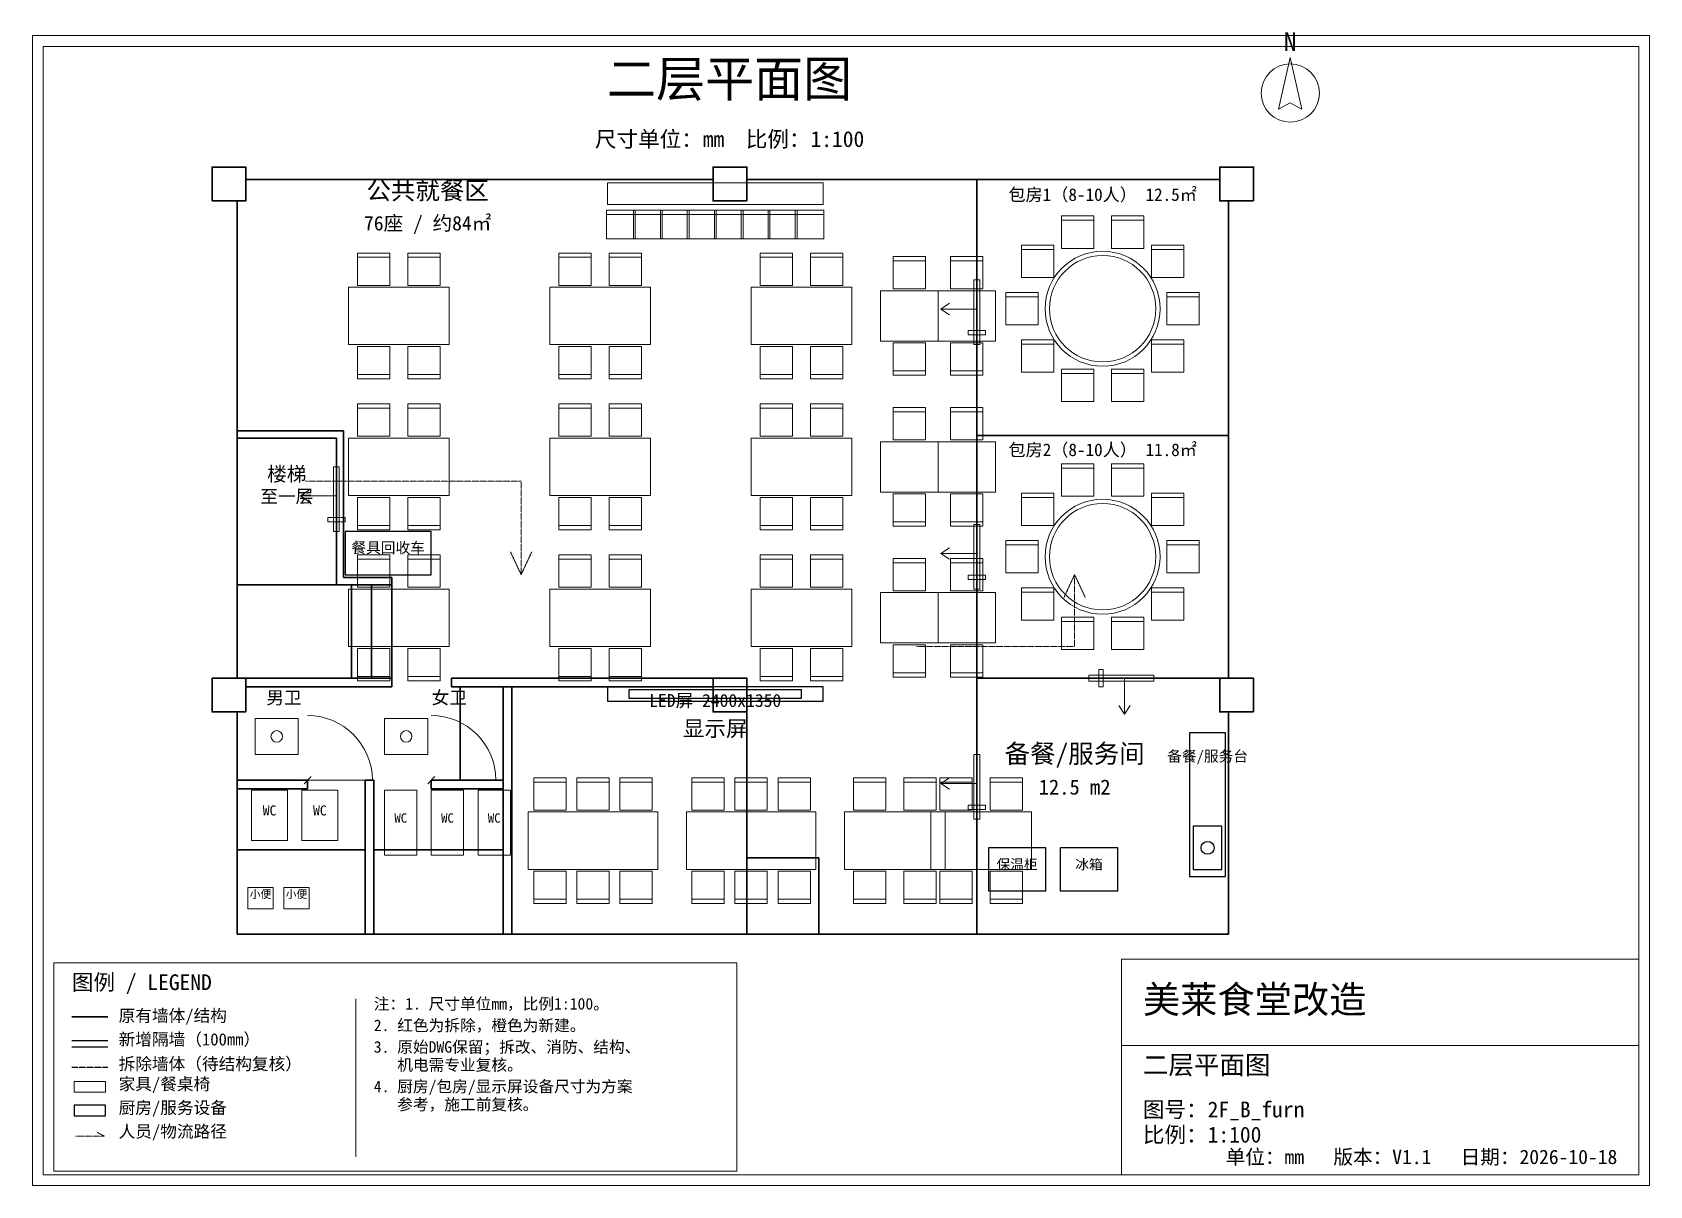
# Model space of a CAD drawing. Header units: millimetres. Extents: x -2500 to 20000, y -3500 to 12545.
import ezdxf
from ezdxf.enums import TextEntityAlignment as Align

# ---------------------------------------------------------------- set-up
doc = ezdxf.new("R2010")
doc.units = ezdxf.units.MM
doc.linetypes.add('DASHED', pattern=[1.524, 1.27, -0.254])
for name, color, linetype, lineweight in [('A-AREA', 5, 'Continuous', 18), ('A-DOOR', 3, 'Continuous', 18), ('A-FIXTURE', 5, 'Continuous', 18), ('A-FURN', 3, 'Continuous', 18), ('A-KITCHEN', 5, 'Continuous', 25), ('A-NOTE', 7, 'Continuous', 13), ('A-PATH', 6, 'DASHED', 18), ('A-SCREEN', 5, 'Continuous', 25), ('A-SERVING', 30, 'Continuous', 25), ('A-TEXT', 7, 'Continuous', 18), ('A-TITLE', 7, 'Continuous', 18), ('A-WALL-DEMO', 1, 'DASHED', 25), ('A-WALL-EXIST', 7, 'Continuous', 35), ('A-WALL-NEW', 30, 'Continuous', 25)]:
    doc.layers.add(name, color=color, linetype=linetype, lineweight=lineweight)
doc.styles.add('CN', font='simhei.ttf')

msp = doc.modelspace()

# ---------------------------------------------------------------- linework, layer by layer
at = {"layer": 'A-DOOR'}
for p, q in [((10140, 8695), (10260, 8775)), ((10640, 8695), (10140, 8695)), ((10140, 8695), (10260, 8615)), ((1230, 6095), (1350, 6175)), ((1730, 6095), (1230, 6095)), ((1230, 6095), (1350, 6015)), ((10140, 5295), (10260, 5375)), ((10640, 5295), (10140, 5295)), ((10140, 5295), (10260, 5215)), ((12695, 3560), (12695, 3060)), ((12695, 3060), (12615, 3180)), ((12695, 3060), (12775, 3180)), ((1280, 2090), (1380, 2190)), ((1330, 2140), (2230, 2140)), ((3000, 2090), (3100, 2190)), ((3050, 2140), (3950, 2140)), ((10140, 2095), (10260, 2175)), ((10640, 2095), (10140, 2095)), ((10140, 2095), (10260, 2015))]:
    msp.add_line(p, q, dxfattribs=at)
for points in [[(10600, 8200), (10680, 8200), (10680, 9100), (10600, 9100)], [(10520, 8335), (10760, 8335), (10760, 8395), (10520, 8395)], [(1690, 5600), (1770, 5600), (1770, 6500), (1690, 6500)], [(1610, 5735), (1850, 5735), (1850, 5795), (1610, 5795)], [(10600, 4800), (10680, 4800), (10680, 5700), (10600, 5700)], [(10520, 4935), (10760, 4935), (10760, 4995), (10520, 4995)], [(12200, 3520), (13100, 3520), (13100, 3600), (12200, 3600)], [(12335, 3440), (12395, 3440), (12395, 3680), (12335, 3680)], [(10600, 1600), (10680, 1600), (10680, 2500), (10600, 2500)], [(10520, 1735), (10760, 1735), (10760, 1795), (10520, 1795)]]:
    msp.add_lwpolyline(points, close=True, dxfattribs=at)
for centre in [(1330, 2140), (3050, 2140)]:
    msp.add_arc(centre, 900, 0, 90, dxfattribs=at)
at = {"layer": 'A-FIXTURE'}
for points in [[(600, 2500), (1200, 2500), (1200, 3000), (600, 3000)], [(2400, 2500), (3000, 2500), (3000, 3000), (2400, 3000)], [(550, 1300), (1050, 1300), (1050, 2000), (550, 2000)], [(1250, 1300), (1750, 1300), (1750, 2000), (1250, 2000)], [(2400, 1100), (2850, 1100), (2850, 2000), (2400, 2000)], [(3050, 1100), (3500, 1100), (3500, 2000), (3050, 2000)], [(3700, 1100), (4150, 1100), (4150, 2000), (3700, 2000)], [(500, 350), (850, 350), (850, 650), (500, 650)], [(1000, 350), (1350, 350), (1350, 650), (1000, 650)]]:
    msp.add_lwpolyline(points, close=True, dxfattribs=at)
for centre in [(900, 2750), (2700, 2750)]:
    msp.add_circle(centre, 80, dxfattribs=at)
at = {"layer": 'A-FURN'}
for p, q in [((5488, 10010), (5888, 10010)), ((5862, 10010), (6262, 10010)), ((6238, 10010), (6638, 10010)), ((6612, 10010), (7012, 10010)), ((6988, 10010), (7388, 10010)), ((7362, 10010), (7762, 10010)), ((7738, 10010), (8138, 10010)), ((8112, 10010), (8512, 10010)), ((11819, 9930), (12269, 9930)), ((12511, 9930), (12961, 9930)), ((11259, 9523), (11709, 9523)), ((13071, 9523), (13521, 9523)), ((2025, 9415), (2475, 9415)), ((2725, 9415), (3175, 9415)), ((4825, 9415), (5275, 9415)), ((5525, 9415), (5975, 9415)), ((7625, 9415), (8075, 9415)), ((8325, 9415), (8775, 9415)), ((9475, 9365), (9925, 9365)), ((10275, 9365), (10725, 9365)), ((11045, 8865), (11495, 8865)), ((13285, 8865), (13735, 8865)), ((11259, 8207), (11709, 8207)), ((13071, 8207), (13521, 8207)), ((2025, 7785), (2475, 7785)), ((2725, 7785), (3175, 7785)), ((4825, 7785), (5275, 7785)), ((5525, 7785), (5975, 7785)), ((7625, 7785), (8075, 7785)), ((8325, 7785), (8775, 7785)), ((9475, 7835), (9925, 7835)), ((10275, 7835), (10725, 7835)), ((11819, 7800), (12269, 7800)), ((12511, 7800), (12961, 7800)), ((2025, 7315), (2475, 7315)), ((2725, 7315), (3175, 7315)), ((4825, 7315), (5275, 7315)), ((5525, 7315), (5975, 7315)), ((7625, 7315), (8075, 7315)), ((8325, 7315), (8775, 7315)), ((9475, 7265), (9925, 7265)), ((10275, 7265), (10725, 7265)), ((11819, 6480), (12269, 6480)), ((12511, 6480), (12961, 6480)), ((11259, 6073), (11709, 6073)), ((13071, 6073), (13521, 6073)), ((2025, 5685), (2475, 5685)), ((2725, 5685), (3175, 5685)), ((4825, 5685), (5275, 5685)), ((5525, 5685), (5975, 5685)), ((7625, 5685), (8075, 5685)), ((8325, 5685), (8775, 5685)), ((9475, 5735), (9925, 5735)), ((10275, 5735), (10725, 5735)), ((11045, 5415), (11495, 5415)), ((13285, 5415), (13735, 5415)), ((2025, 5215), (2475, 5215)), ((2725, 5215), (3175, 5215)), ((4825, 5215), (5275, 5215)), ((5525, 5215), (5975, 5215)), ((7625, 5215), (8075, 5215)), ((8325, 5215), (8775, 5215)), ((9475, 5165), (9925, 5165)), ((10275, 5165), (10725, 5165)), ((11259, 4757), (11709, 4757)), ((13071, 4757), (13521, 4757)), ((11819, 4350), (12269, 4350)), ((12511, 4350), (12961, 4350)), ((9475, 3635), (9925, 3635)), ((10275, 3635), (10725, 3635)), ((2025, 3585), (2475, 3585)), ((2725, 3585), (3175, 3585)), ((4825, 3585), (5275, 3585)), ((5525, 3585), (5975, 3585)), ((7625, 3585), (8075, 3585)), ((8325, 3585), (8775, 3585)), ((4475, 2115), (4925, 2115)), ((5075, 2115), (5525, 2115)), ((5675, 2115), (6125, 2115)), ((6675, 2115), (7125, 2115)), ((7275, 2115), (7725, 2115)), ((7875, 2115), (8325, 2115)), ((8925, 2115), (9375, 2115)), ((9625, 2115), (10075, 2115)), ((10125, 2115), (10575, 2115)), ((10825, 2115), (11275, 2115)), ((4475, 485), (4925, 485)), ((5075, 485), (5525, 485)), ((5675, 485), (6125, 485)), ((6675, 485), (7125, 485)), ((7275, 485), (7725, 485)), ((7875, 485), (8325, 485)), ((8925, 485), (9375, 485)), ((9625, 485), (10075, 485)), ((10125, 485), (10575, 485)), ((10825, 485), (11275, 485))]:
    msp.add_line(p, q, dxfattribs=at)
for points in [[(5500, 10150), (8500, 10150), (8500, 10450), (5500, 10450)], [(5488, 9670), (5888, 9670), (5888, 10070), (5488, 10070)], [(5862, 9670), (6262, 9670), (6262, 10070), (5862, 10070)], [(6238, 9670), (6638, 9670), (6638, 10070), (6238, 10070)], [(6612, 9670), (7012, 9670), (7012, 10070), (6612, 10070)], [(6988, 9670), (7388, 9670), (7388, 10070), (6988, 10070)], [(7362, 9670), (7762, 9670), (7762, 10070), (7362, 10070)], [(7738, 9670), (8138, 9670), (8138, 10070), (7738, 10070)], [(8112, 9670), (8512, 9670), (8512, 10070), (8112, 10070)], [(11819, 9540), (12269, 9540), (12269, 9990), (11819, 9990)], [(12511, 9540), (12961, 9540), (12961, 9990), (12511, 9990)], [(2025, 9025), (2475, 9025), (2475, 9475), (2025, 9475)], [(2725, 9025), (3175, 9025), (3175, 9475), (2725, 9475)], [(4825, 9025), (5275, 9025), (5275, 9475), (4825, 9475)], [(5525, 9025), (5975, 9025), (5975, 9475), (5525, 9475)], [(7625, 9025), (8075, 9025), (8075, 9475), (7625, 9475)], [(8325, 9025), (8775, 9025), (8775, 9475), (8325, 9475)], [(11259, 9133), (11709, 9133), (11709, 9583), (11259, 9583)], [(13071, 9133), (13521, 9133), (13521, 9583), (13071, 9583)], [(9475, 8975), (9925, 8975), (9925, 9425), (9475, 9425)], [(10275, 8975), (10725, 8975), (10725, 9425), (10275, 9425)], [(1900, 8200), (3300, 8200), (3300, 9000), (1900, 9000)], [(4700, 8200), (6100, 8200), (6100, 9000), (4700, 9000)], [(7500, 8200), (8900, 8200), (8900, 9000), (7500, 9000)], [(9300, 8250), (10100, 8250), (10100, 8950), (9300, 8950)], [(10100, 8250), (10900, 8250), (10900, 8950), (10100, 8950)], [(11045, 8475), (11495, 8475), (11495, 8925), (11045, 8925)], [(13285, 8475), (13735, 8475), (13735, 8925), (13285, 8925)], [(2025, 7725), (2475, 7725), (2475, 8175), (2025, 8175)], [(2725, 7725), (3175, 7725), (3175, 8175), (2725, 8175)], [(4825, 7725), (5275, 7725), (5275, 8175), (4825, 8175)], [(5525, 7725), (5975, 7725), (5975, 8175), (5525, 8175)], [(7625, 7725), (8075, 7725), (8075, 8175), (7625, 8175)], [(8325, 7725), (8775, 7725), (8775, 8175), (8325, 8175)], [(9475, 7775), (9925, 7775), (9925, 8225), (9475, 8225)], [(10275, 7775), (10725, 7775), (10725, 8225), (10275, 8225)], [(11259, 7817), (11709, 7817), (11709, 8267), (11259, 8267)], [(13071, 7817), (13521, 7817), (13521, 8267), (13071, 8267)], [(11819, 7410), (12269, 7410), (12269, 7860), (11819, 7860)], [(12511, 7410), (12961, 7410), (12961, 7860), (12511, 7860)], [(2025, 6925), (2475, 6925), (2475, 7375), (2025, 7375)], [(2725, 6925), (3175, 6925), (3175, 7375), (2725, 7375)], [(4825, 6925), (5275, 6925), (5275, 7375), (4825, 7375)], [(5525, 6925), (5975, 6925), (5975, 7375), (5525, 7375)], [(7625, 6925), (8075, 6925), (8075, 7375), (7625, 7375)], [(8325, 6925), (8775, 6925), (8775, 7375), (8325, 7375)], [(9475, 6875), (9925, 6875), (9925, 7325), (9475, 7325)], [(10275, 6875), (10725, 6875), (10725, 7325), (10275, 7325)], [(1900, 6100), (3300, 6100), (3300, 6900), (1900, 6900)], [(4700, 6100), (6100, 6100), (6100, 6900), (4700, 6900)], [(7500, 6100), (8900, 6100), (8900, 6900), (7500, 6900)], [(9300, 6150), (10100, 6150), (10100, 6850), (9300, 6850)], [(10100, 6150), (10900, 6150), (10900, 6850), (10100, 6850)], [(11819, 6090), (12269, 6090), (12269, 6540), (11819, 6540)], [(12511, 6090), (12961, 6090), (12961, 6540), (12511, 6540)], [(2025, 5625), (2475, 5625), (2475, 6075), (2025, 6075)], [(2725, 5625), (3175, 5625), (3175, 6075), (2725, 6075)], [(4825, 5625), (5275, 5625), (5275, 6075), (4825, 6075)], [(5525, 5625), (5975, 5625), (5975, 6075), (5525, 6075)], [(7625, 5625), (8075, 5625), (8075, 6075), (7625, 6075)], [(8325, 5625), (8775, 5625), (8775, 6075), (8325, 6075)], [(9475, 5675), (9925, 5675), (9925, 6125), (9475, 6125)], [(10275, 5675), (10725, 5675), (10725, 6125), (10275, 6125)], [(11259, 5683), (11709, 5683), (11709, 6133), (11259, 6133)], [(13071, 5683), (13521, 5683), (13521, 6133), (13071, 6133)], [(11045, 5025), (11495, 5025), (11495, 5475), (11045, 5475)], [(13285, 5025), (13735, 5025), (13735, 5475), (13285, 5475)], [(2025, 4825), (2475, 4825), (2475, 5275), (2025, 5275)], [(2725, 4825), (3175, 4825), (3175, 5275), (2725, 5275)], [(4825, 4825), (5275, 4825), (5275, 5275), (4825, 5275)], [(5525, 4825), (5975, 4825), (5975, 5275), (5525, 5275)], [(7625, 4825), (8075, 4825), (8075, 5275), (7625, 5275)], [(8325, 4825), (8775, 4825), (8775, 5275), (8325, 5275)], [(9475, 4775), (9925, 4775), (9925, 5225), (9475, 5225)], [(10275, 4775), (10725, 4775), (10725, 5225), (10275, 5225)], [(1900, 4000), (3300, 4000), (3300, 4800), (1900, 4800)], [(4700, 4000), (6100, 4000), (6100, 4800), (4700, 4800)], [(7500, 4000), (8900, 4000), (8900, 4800), (7500, 4800)], [(9300, 4050), (10100, 4050), (10100, 4750), (9300, 4750)], [(10100, 4050), (10900, 4050), (10900, 4750), (10100, 4750)], [(11259, 4367), (11709, 4367), (11709, 4817), (11259, 4817)], [(13071, 4367), (13521, 4367), (13521, 4817), (13071, 4817)], [(11819, 3960), (12269, 3960), (12269, 4410), (11819, 4410)], [(12511, 3960), (12961, 3960), (12961, 4410), (12511, 4410)], [(2025, 3525), (2475, 3525), (2475, 3975), (2025, 3975)], [(2725, 3525), (3175, 3525), (3175, 3975), (2725, 3975)], [(4825, 3525), (5275, 3525), (5275, 3975), (4825, 3975)], [(5525, 3525), (5975, 3525), (5975, 3975), (5525, 3975)], [(7625, 3525), (8075, 3525), (8075, 3975), (7625, 3975)], [(8325, 3525), (8775, 3525), (8775, 3975), (8325, 3975)], [(9475, 3575), (9925, 3575), (9925, 4025), (9475, 4025)], [(10275, 3575), (10725, 3575), (10725, 4025), (10275, 4025)], [(4475, 1725), (4925, 1725), (4925, 2175), (4475, 2175)], [(5075, 1725), (5525, 1725), (5525, 2175), (5075, 2175)], [(5675, 1725), (6125, 1725), (6125, 2175), (5675, 2175)], [(6675, 1725), (7125, 1725), (7125, 2175), (6675, 2175)], [(7275, 1725), (7725, 1725), (7725, 2175), (7275, 2175)], [(7875, 1725), (8325, 1725), (8325, 2175), (7875, 2175)], [(8925, 1725), (9375, 1725), (9375, 2175), (8925, 2175)], [(9625, 1725), (10075, 1725), (10075, 2175), (9625, 2175)], [(10125, 1725), (10575, 1725), (10575, 2175), (10125, 2175)], [(10825, 1725), (11275, 1725), (11275, 2175), (10825, 2175)], [(4400, 900), (6200, 900), (6200, 1700), (4400, 1700)], [(6600, 900), (8400, 900), (8400, 1700), (6600, 1700)], [(8800, 900), (10200, 900), (10200, 1700), (8800, 1700)], [(10000, 900), (11400, 900), (11400, 1700), (10000, 1700)], [(4475, 425), (4925, 425), (4925, 875), (4475, 875)], [(5075, 425), (5525, 425), (5525, 875), (5075, 875)], [(5675, 425), (6125, 425), (6125, 875), (5675, 875)], [(6675, 425), (7125, 425), (7125, 875), (6675, 875)], [(7275, 425), (7725, 425), (7725, 875), (7275, 875)], [(7875, 425), (8325, 425), (8325, 875), (7875, 875)], [(8925, 425), (9375, 425), (9375, 875), (8925, 875)], [(9625, 425), (10075, 425), (10075, 875), (9625, 875)], [(10125, 425), (10575, 425), (10575, 875), (10125, 875)], [(10825, 425), (11275, 425), (11275, 875), (10825, 875)], [(-1920, -2200), (-1480, -2200), (-1480, -2050), (-1920, -2050)]]:
    msp.add_lwpolyline(points, close=True, dxfattribs=at)
for centre, radius in [((12390, 8700), 800), ((12390, 8700), 740), ((12390, 5250), 800), ((12390, 5250), 740)]:
    msp.add_circle(centre, radius, dxfattribs=at)
at = {"layer": 'A-KITCHEN'}
for points in [[(10800, 600), (11600, 600), (11600, 1200), (10800, 1200)], [(11800, 600), (12600, 600), (12600, 1200), (11800, 1200)], [(-1920, -2530), (-1480, -2530), (-1480, -2380), (-1920, -2380)]]:
    msp.add_lwpolyline(points, close=True, dxfattribs=at)
at = {"layer": 'A-PATH'}
for p, q in [((1300, 6300), (2600, 6300)), ((2600, 6300), (4300, 6300)), ((4300, 6300), (4300, 5000)), ((4300, 5000), (4152, 5317)), ((4300, 5000), (4448, 5317)), ((12000, 5000), (11852, 4683)), ((12000, 4000), (12000, 5000)), ((12000, 5000), (12148, 4683)), ((9800, 4000), (12000, 4000)), ((-1900, -2810), (-1500, -2810)), ((-1500, -2810), (-1600, -2760))]:
    msp.add_line(p, q, dxfattribs=at)
at = {"layer": 'A-SCREEN'}
msp.add_lwpolyline([(5800, 3280), (8200, 3280), (8200, 3400), (5800, 3400)], close=True, dxfattribs=at)
at = {"layer": 'A-SERVING'}
for points in [[(1850, 5000), (3050, 5000), (3050, 5600), (1850, 5600)], [(13600, 800), (14100, 800), (14100, 2800), (13600, 2800)], [(13650, 900), (14050, 900), (14050, 1500), (13650, 1500)]]:
    msp.add_lwpolyline(points, close=True, dxfattribs=at)
msp.add_circle((13850, 1200), 90, dxfattribs=at)
at = {"layer": 'A-TITLE'}
for p, q in [((2000, -3100), (2000, -900)), ((12650, -1550), (19850, -1550))]:
    msp.add_line(p, q, dxfattribs=at)
for points in [[(-2500, -3500), (20000, -3500), (20000, 12500), (-2500, 12500)], [(-2350, -3350), (19850, -3350), (19850, 12350), (-2350, 12350)], [(15000, 12195), (14838, 11475), (15000, 11565), (15162, 11475)], [(-2200, -3300), (7300, -3300), (7300, -400), (-2200, -400)], [(12650, -3350), (19850, -3350), (19850, -350), (12650, -350)]]:
    msp.add_lwpolyline(points, close=True, dxfattribs=at)
msp.add_circle((15000, 11700), 405, dxfattribs=at)
at = {"layer": 'A-WALL-DEMO'}
msp.add_line((-1950, -1850), (-1450, -1850), dxfattribs=at)
at = {"layer": 'A-WALL-EXIST'}
for p, q in [((470, 10500), (6970, 10500)), ((7440, 10500), (14020, 10500)), ((10640, 10500), (10640, 0)), ((350, 10200), (350, 3560)), ((14140, 10200), (14140, 3560)), ((1830, 7000), (350, 7000)), ((1830, 7000), (1830, 4960)), ((1730, 6900), (350, 6900)), ((1730, 6900), (1730, 4860)), ((14140, 6938), (10640, 6938)), ((1830, 4960), (2500, 4960)), ((2500, 4860), (2500, 4960)), ((1730, 4860), (350, 4860)), ((1730, 4860), (2500, 4860)), ((1940, 3560), (1940, 4860)), ((2220, 3560), (2220, 4860)), ((2500, 3560), (2500, 4860)), ((2500, 3560), (350, 3560)), ((2500, 3440), (470, 3440)), ((2500, 3560), (2500, 3440)), ((3330, 3560), (6980, 3560)), ((3330, 3560), (3330, 3440)), ((3330, 3440), (6980, 3440)), ((3450, 3440), (3450, 2140)), ((4050, 3440), (4050, 0)), ((4170, 3440), (4170, 0)), ((7440, 3560), (7440, 0)), ((10640, 3560), (14490, 3560)), ((350, 3090), (350, 0)), ((14140, 3090), (14140, 0)), ((350, 2140), (1330, 2140)), ((1330, 2140), (1330, 2020)), ((2130, 2140), (2250, 2140)), ((2130, 2140), (2130, 0)), ((2250, 2140), (2250, 0)), ((3050, 2140), (3050, 2020)), ((3050, 2140), (4050, 2140)), ((350, 2020), (1330, 2020)), ((3050, 2020), (4050, 2020)), ((350, 1170), (2130, 1170)), ((2250, 1170), (4050, 1170)), ((7440, 1060), (8440, 1060)), ((8440, 1060), (8440, 0)), ((350, 0), (14140, 0)), ((-1950, -1150), (-1450, -1150))]:
    msp.add_line(p, q, dxfattribs=at)
for points in [[(0, 10200), (470, 10200), (470, 10670), (0, 10670)], [(7440, 10200), (6970, 10200), (6970, 10670), (7440, 10670)], [(14490, 10200), (14020, 10200), (14020, 10670), (14490, 10670)], [(470, 3090), (0, 3090), (0, 3560), (470, 3560)], [(7440, 3090), (6970, 3090), (6970, 3560), (7440, 3560)], [(14490, 3090), (14020, 3090), (14020, 3560), (14490, 3560)]]:
    msp.add_lwpolyline(points, close=True, dxfattribs=at)
at = {"layer": 'A-WALL-NEW'}
for p, q in [((-1950, -1480), (-1450, -1480)), ((-1950, -1570), (-1450, -1570))]:
    msp.add_line(p, q, dxfattribs=at)
msp.add_lwpolyline([(5500, 3240), (8500, 3240), (8500, 3440), (5500, 3440)], close=True, dxfattribs=at)

# ---------------------------------------------------------------- texts
at = {"layer": 'A-AREA', "style": 'CN'}
for s, height, p in [('公共就餐区', 250, (3000, 10220)), ('包房1（8-10人） 12.5㎡', 175, (12390, 10200)), ('76座 / 约84㎡', 200, (3000, 9790)), ('包房2（8-10人） 11.8㎡', 175, (12390, 6650)), ('男卫', 180, (1000, 3200)), ('女卫', 180, (3300, 3200)), ('备餐/服务间', 260, (12000, 2380)), ('12.5 m2', 210, (12000, 1940))]:
    msp.add_text(s, height=height, dxfattribs=at).set_placement(p, align=Align.CENTER)
at = {"layer": 'A-FIXTURE', "style": 'CN'}
for s, height, p in [('WC', 140, (800, 1650)), ('WC', 140, (1500, 1650)), ('WC', 130, (2625, 1550)), ('WC', 130, (3275, 1550)), ('WC', 130, (3925, 1550)), ('小便', 110, (675, 500)), ('小便', 110, (1175, 500))]:
    msp.add_text(s, height=height, dxfattribs=at).set_placement(p, align=Align.CENTER)
at = {"layer": 'A-KITCHEN', "style": 'CN'}
for s, p in [('保温柜', (11200, 900)), ('冰箱', (12200, 900))]:
    msp.add_text(s, height=140, dxfattribs=at).set_placement(p, align=Align.CENTER)
at = {"layer": 'A-NOTE', "style": 'CN'}
for s, height, p in [('尺寸单位：mm  比例：1:100', 220, (7200, 10950)), ('至一层', 180, (1040, 6000))]:
    msp.add_text(s, height=height, dxfattribs=at).set_placement(p, align=Align.CENTER)
for s, height, p in [('注：1. 尺寸单位mm，比例1:100。', 160, (2250, -1050)), ('原有墙体/结构', 170, (-1300, -1220)), ('2. 红色为拆除，橙色为新建。', 160, (2250, -1350)), ('新增隔墙（100mm）', 170, (-1300, -1550)), ('3. 原始DWG保留；拆改、消防、结构、', 160, (2250, -1650)), ('拆除墙体（待结构复核）', 170, (-1300, -1890)), ('   机电需专业复核。', 160, (2250, -1900)), ('家具/餐桌椅', 170, (-1300, -2170)), ('4. 厨房/包房/显示屏设备尺寸为方案', 160, (2250, -2200)), ('厨房/服务设备', 170, (-1300, -2500)), ('   参考，施工前复核。', 160, (2250, -2450)), ('人员/物流路径', 170, (-1300, -2830))]:
    msp.add_text(s, height=height, dxfattribs=at).set_placement(p)
at = {"layer": 'A-SCREEN', "style": 'CN'}
for s, height, p in [('LED屏 2400x1350', 180, (7000, 3160)), ('显示屏', 220, (7000, 2750))]:
    msp.add_text(s, height=height, dxfattribs=at).set_placement(p, align=Align.CENTER)
at = {"layer": 'A-SERVING', "style": 'CN'}
for s, p in [('餐具回收车', (2450, 5300)), ('备餐/服务台', (13850, 2400))]:
    msp.add_text(s, height=150, dxfattribs=at).set_placement(p, align=Align.CENTER)
at = {"layer": 'A-TEXT', "style": 'CN'}
for s, height, p in [('二层平面图', 500, (7200, 11650)), ('楼梯', 200, (1040, 6300))]:
    msp.add_text(s, height=height, dxfattribs=at).set_placement(p, align=Align.CENTER)
at = {"layer": 'A-TITLE', "style": 'CN'}
msp.add_text('N', height=260, dxfattribs=at).set_placement((15000, 12285), align=Align.CENTER)
for s, height, p in [('图例 / LEGEND', 220, (-1950, -780)), ('美莱食堂改造', 380, (12950, -1100)), ('二层平面图', 260, (12950, -1950)), ('图号：2F_B_furn', 220, (12950, -2550)), ('比例：1:100', 220, (12950, -2900))]:
    msp.add_text(s, height=height, dxfattribs=at).set_placement(p)
msp.add_text('单位：mm   版本：V1.1   日期：2026-10-18', height=200, dxfattribs=at).set_placement((19550, -3200), align=Align.RIGHT)

doc.saveas('drawing.dxf')
